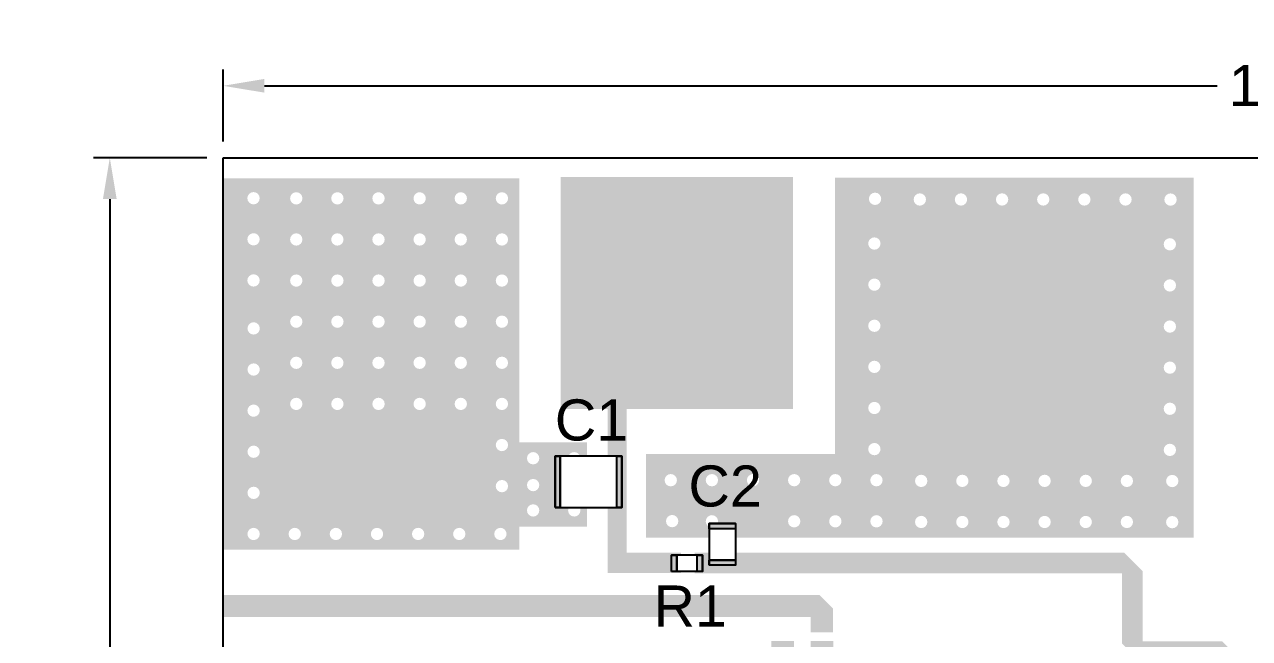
# Model space of a CAD drawing. Header units: millimetres. Extents: x -10 to 110, y -2 to 86.
# Drawn here: x -9.7 to 49.9, y 56.6 to 86.5 of the extents above; entities that cross this region are included whole.
import ezdxf

# ---------------------------------------------------------------- set-up
doc = ezdxf.new("R2010")
doc.units = ezdxf.units.MM
doc.header["$MEASUREMENT"] = 0
for name, color, linetype in [('Comp3', 7, 'Continuous'), ('extralijn', 7, 'Continuous'), ('HATCH-BLACK', 7, 'Continuous'), ('HATCH-GREY2', 253, 'Continuous'), ('text', 7, 'Continuous')]:
    doc.layers.add(name, color=color, linetype=linetype)
doc.styles.add('ARIAL', font='arial.ttf')
doc.dimstyles.new('STANDARD_arial_0.8mm', dxfattribs={"dimscale": 0.8, "dimtxt": 2.5, "dimasz": 2.5, "dimexe": 1, "dimexo": 1, "dimgap": 1, "dimtad": 0, "dimtih": 1, "dimtoh": 1, "dimdsep": 46, "dimtxsty": 'ARIAL', "dimcen": 0.09, "dimclrd": 256, "dimclre": 256, "dimclrt": 256, "dimadec": 0, "dimazin": 0, "dimtfac": 1, "dimtix": 1, "dimtmove": 2, "dimatfit": 1, "dimfxl": 1, "dimtolj": 1, "dimtzin": 0, "dimarcsym": 0})

# ---------------------------------------------------------------- blocks, each defined once
blk = doc.blocks.new('*D9')
at = {"layer": 'Defpoints', "color": 0, "transparency": 16777216}
for p in [(110.2, 83.508), (0, 80), (110.2, 80)]:
    blk.add_point(p, dxfattribs=at)
at = {"layer": 'text', "lineweight": -2, "transparency": 16777216}
for p, q in [((0, 80.8), (0, 84.308)), ((110.2, 80.8), (110.2, 84.308)), ((2, 83.508), (48.331, 83.508)), ((108.2, 83.508), (61.869, 83.508))]:
    blk.add_line(p, q, dxfattribs=at)
at = {"layer": 'text', "transparency": 16777216}
for points in [[(2, 83.842), (2, 83.175), (0, 83.508)], [(108.2, 83.842), (108.2, 83.175), (110.2, 83.508)]]:
    blk.add_solid(points, dxfattribs=at)
at = {"layer": 'text', "transparency": 16777216, "insert": (55.1, 83.508), "char_height": 2, "attachment_point": 5, "style": 'ARIAL'}
blk.add_mtext('\\A1;110.2 mm', dxfattribs=at)
blk = doc.blocks.new('*D10')
at = {"layer": 'Defpoints', "color": 0, "transparency": 16777216}
for p in [(0, 80), (0, 0), (-5.516, 0)]:
    blk.add_point(p, dxfattribs=at)
at = {"layer": 'text', "lineweight": -2, "transparency": 16777216}
for p, q in [((-0.8, 80), (-6.316, 80)), ((-5.516, 78), (-5.516, 41.821)), ((-5.516, 2), (-5.516, 38.179)), ((-0.8, 0), (-6.316, 0))]:
    blk.add_line(p, q, dxfattribs=at)
at = {"layer": 'text', "transparency": 16777216}
for points in [[(-5.85, 78), (-5.183, 78), (-5.516, 80)], [(-5.85, 2), (-5.183, 2), (-5.516, 0)]]:
    blk.add_solid(points, dxfattribs=at)
at = {"layer": 'text', "transparency": 16777216, "insert": (-5.516, 40), "char_height": 2, "attachment_point": 5, "style": 'ARIAL'}
blk.add_mtext('\\A1;80 mm', dxfattribs=at)
blk = doc.blocks.new('SOT1258-4_test circuit')
for p, q in [((2.921, 16.825), (5.543, 18.161)), ((5.543, 18.161), (6.49, 18.161)), ((6.49, 18.161), (6.49, 18.261)), ((6.49, 18.261), (6.744, 18.261)), ((6.744, 18.261), (6.744, 18.161)), ((6.744, 18.161), (7.874, 18.161)), ((7.874, 18.161), (7.874, 17.145)), ((2.921, 16.637), (2.921, 16.825)), ((5.961, 17.145), (3.937, 16.114)), ((5.961, 17.145), (6.49, 17.145)), ((6.49, 17.045), (6.49, 17.145)), ((6.49, 17.045), (6.744, 17.045)), ((7.874, 17.145), (6.744, 17.145)), ((6.744, 17.145), (6.744, 17.045)), ((2.921, 16.115), (-4.811, 16.115)), ((2.845, 16.383), (2.845, 16.637)), ((2.845, 16.637), (2.921, 16.637)), ((2.921, 16.383), (2.845, 16.383)), ((2.921, 15.621), (2.921, 16.383)), ((3.937, 16.114), (3.937, 15.621)), ((4.811, 16.115), (3.939, 16.115)), ((-5.065, 15.861), (-5.065, 12.7)), ((3.941, 15.621), (-3.941, 15.621)), ((-0.502, 15.621), (-2.921, 15.621)), ((-0.502, 15.621), (-0.248, 15.621)), ((0.248, 15.621), (-0.248, 15.621)), ((0.248, 15.621), (0.502, 15.621)), ((2.921, 15.621), (0.502, 15.621)), ((5.065, 15.861), (5.065, 12.7)), ((-4.699, 14.863), (-4.699, -14.863)), ((4.699, -14.863), (4.699, 14.863)), ((-8.306, 12.7), (-5.588, 12.7)), ((-8.306, 12.7), (-8.306, 1.016)), ((-5.588, 12.7), (-5.588, 12.776)), ((-5.588, 12.776), (-5.207, 12.776)), ((-5.207, 12.776), (-5.207, 12.7)), ((-5.207, 12.7), (-4.699, 12.7)), ((4.699, 12.7), (5.207, 12.7)), ((5.207, 12.7), (5.207, 12.776)), ((5.207, 12.776), (5.588, 12.776)), ((5.588, 12.7), (5.588, 12.776)), ((5.588, 12.7), (7.116, 12.7)), ((7.116, 12.7), (8.306, 11.51)), ((8.306, 11.51), (8.306, 1.016)), ((-6.452, 11.176), (-6.96, 11.176)), ((-6.96, 11.176), (-6.96, 10.668)), ((-6.452, 10.668), (-6.452, 11.176)), ((6.96, 11.176), (6.452, 11.176)), ((6.452, 11.176), (6.452, 10.668)), ((6.96, 10.668), (6.96, 11.176)), ((-6.96, 10.668), (-6.452, 10.668)), ((6.452, 10.668), (6.96, 10.668)), ((-4.75, 8.458), (-4.75, 9.144)), ((4.75, 8.458), (4.75, 9.144)), ((-4.75, 4.343), (-4.75, 5.029)), ((4.699, 4.255), (4.699, 5.117)), ((4.75, 4.343), (4.75, 5.029)), ((-5.588, 1.016), (-8.306, 1.016)), ((-5.588, 0.94), (-5.588, 1.016)), ((-5.207, 0.94), (-5.588, 0.94)), ((-4.699, 1.016), (-5.207, 1.016)), ((-5.207, 1.016), (-5.207, 0.94)), ((-5.065, 1.016), (-5.065, -1.016)), ((5.207, 1.016), (4.699, 1.016)), ((5.065, 1.016), (5.065, -1.016)), ((5.207, 0.94), (5.207, 1.016)), ((5.588, 0.94), (5.207, 0.94)), ((8.306, 1.016), (5.588, 1.016)), ((5.588, 1.016), (5.588, 0.94)), ((-8.306, -1.016), (-5.588, -1.016)), ((-8.306, -1.016), (-8.306, -12.7)), ((-5.588, -1.016), (-5.588, -0.94)), ((-5.588, -0.94), (-5.207, -0.94)), ((-5.207, -0.94), (-5.207, -1.016)), ((-5.207, -1.016), (-4.699, -1.016)), ((4.699, -1.016), (5.207, -1.016)), ((5.207, -1.016), (5.207, -0.94)), ((5.207, -0.94), (5.588, -0.94)), ((5.588, -0.94), (5.588, -1.016)), ((5.588, -1.016), (7.116, -1.016)), ((7.116, -1.016), (8.306, -2.206)), ((8.306, -2.206), (8.306, -12.7)), ((-4.75, -5.258), (-4.75, -4.572)), ((4.75, -5.258), (4.75, -4.572)), ((-4.75, -9.373), (-4.75, -8.687)), ((4.75, -9.373), (4.75, -8.687)), ((-6.452, -10.668), (-6.96, -10.668)), ((-6.96, -10.668), (-6.96, -11.176)), ((-6.452, -11.176), (-6.452, -10.668)), ((6.96, -10.668), (6.452, -10.668)), ((6.452, -10.668), (6.452, -11.176)), ((6.96, -11.176), (6.96, -10.668)), ((-6.96, -11.176), (-6.452, -11.176)), ((6.452, -11.176), (6.96, -11.176)), ((-5.588, -12.7), (-8.306, -12.7)), ((-5.588, -12.7), (-5.588, -12.776)), ((-5.207, -12.776), (-5.588, -12.776)), ((-4.699, -12.7), (-5.207, -12.7)), ((-5.207, -12.7), (-5.207, -12.776)), ((-5.065, -12.7), (-5.065, -15.861)), ((5.207, -12.7), (4.699, -12.7)), ((5.065, -12.7), (5.065, -15.861)), ((5.207, -12.776), (5.207, -12.7)), ((5.588, -12.776), (5.207, -12.776)), ((8.304, -12.7), (5.588, -12.7)), ((5.588, -12.7), (5.588, -12.776)), ((8.304, -12.7), (8.311, -12.7)), ((-3.941, -15.621), (3.941, -15.621)), ((-2.921, -15.621), (-0.502, -15.621)), ((-0.248, -15.621), (-0.502, -15.621)), ((-0.248, -15.621), (0.248, -15.621)), ((0.502, -15.621), (0.248, -15.621)), ((0.502, -15.621), (2.921, -15.621)), ((2.921, -16.383), (2.921, -15.621)), ((3.937, -15.621), (3.937, -16.114)), ((2.921, -16.115), (-4.811, -16.115)), ((2.845, -16.637), (2.845, -16.383)), ((2.845, -16.383), (2.921, -16.383)), ((2.921, -16.637), (2.845, -16.637)), ((2.921, -16.825), (2.921, -16.637)), ((3.937, -16.114), (5.961, -17.145)), ((4.811, -16.115), (3.939, -16.115)), ((5.543, -18.161), (2.921, -16.825)), ((5.961, -17.145), (6.49, -17.145)), ((6.49, -17.145), (6.49, -17.045)), ((6.49, -17.045), (6.744, -17.045)), ((6.744, -17.045), (6.744, -17.145)), ((6.744, -17.145), (7.874, -17.145)), ((7.874, -17.145), (7.874, -18.161)), ((6.49, -18.161), (5.543, -18.161)), ((6.49, -18.261), (6.49, -18.161)), ((6.49, -18.261), (6.744, -18.261)), ((7.874, -18.161), (6.744, -18.161)), ((6.744, -18.161), (6.744, -18.261))]:
    blk.add_line(p, q)
for centre, radius, start, end in [((-4.811, 15.861), 0.254, 90, 180), ((4.811, 15.861), 0.254, 0, 90), ((-3.943, 14.865), 0.756, 89.87121, 180.12879), ((3.943, 14.865), 0.756, 359.87121, 90.12879), ((-4.648, 9.144), 0.102, 120, 180), ((4.648, 9.144), 0.102, 0, 60), ((-4.648, 8.458), 0.102, 180, 240), ((4.648, 8.458), 0.102, 300, 0), ((-4.648, 5.029), 0.102, 120, 180), ((4.648, 5.029), 0.102, 0, 60), ((-4.648, 4.343), 0.102, 180, 240), ((4.648, 4.343), 0.102, 300, 0), ((-4.648, -4.572), 0.102, 120, 180), ((4.648, -4.572), 0.102, 0, 60), ((-4.648, -5.258), 0.102, 180, 240), ((4.648, -5.258), 0.102, 300, 0), ((-4.648, -8.687), 0.102, 120, 180), ((4.648, -8.687), 0.102, 0, 60), ((-4.648, -9.373), 0.102, 180, 240), ((4.648, -9.373), 0.102, 300, 0), ((-3.943, -14.865), 0.756, 179.87121, 270.12879), ((3.943, -14.865), 0.756, 269.87121, 0.12879), ((-4.811, -15.861), 0.254, 180, 270), ((4.824, -15.873), 0.242, 270.53471, 2.95077)]:
    blk.add_arc(centre, radius, start, end)

msp = doc.modelspace()

# ---------------------------------------------------------------- hatches: boundary and pattern name
at = {"layer": 'HATCH-BLACK'}
h = msp.add_hatch(color=256, dxfattribs=at)
h.dxf.hatch_style = 1
h.paths.add_polyline_path([(19.383, 65.491), (19.133, 65.491), (19.133, 62.991), (19.383, 62.991)])
h.paths.add_polyline_path([(16.383, 65.491), (16.133, 65.491), (16.133, 62.991), (16.383, 62.991)])
h = msp.add_hatch(color=256, dxfattribs=at)
h.dxf.hatch_style = 1
h.paths.add_polyline_path([(24.9, 62.216), (23.63, 62.216), (23.63, 61.962), (24.9, 61.962)])
h.paths.add_polyline_path([(24.9, 60.438), (23.63, 60.438), (23.63, 60.184), (24.9, 60.184)])
h = msp.add_hatch(color=256, dxfattribs=at)
h.dxf.hatch_style = 1
h.paths.add_polyline_path([(23.296, 60.679), (23.042, 60.679), (23.042, 59.879), (23.296, 59.879)])
h.paths.add_polyline_path([(22.05, 60.679), (21.796, 60.679), (21.796, 59.879), (22.05, 59.879)])
at = {"layer": 'HATCH-GREY2'}
h = msp.add_hatch(color=256, dxfattribs=at)
h.dxf.hatch_style = 1
h.paths.add_polyline_path([(16.133, 65.491), (16.383, 65.491), (16.786, 65.491, -0.701546), (17.35, 65.491), (17.679, 65.491), (17.679, 66.171), (14.4, 66.171), (14.4, 79), (0, 79), (0, 60.936), (14.4, 60.936), (14.4, 62.066), (17.679, 62.066), (17.679, 62.991), (17.333, 62.991, -0.122266), (17.368, 62.851, -1), (16.768, 62.851, -0.122266), (16.803, 62.991), (16.133, 62.991)])
h.paths.add_polyline_path([(15.368, 62.851, -1), (14.768, 62.851, -1)], flags=16)
h.paths.add_polyline_path([(14.768, 64.083, -1), (15.368, 64.083, -1)], flags=16)
h.paths.add_polyline_path([(13.25, 64.032, -1), (13.85, 64.032, -1)], flags=16)
h.paths.add_polyline_path([(14.768, 65.389, -1), (15.368, 65.389, -1)], flags=16)
h.paths.add_polyline_path([(13.777, 61.705, -1), (13.177, 61.705, -1)], flags=16)
h.paths.add_polyline_path([(13.25, 66.032, -1), (13.85, 66.032, -1)], flags=16)
h.paths.add_polyline_path([(11.777, 61.705, -1), (11.177, 61.705, -1)], flags=16)
h.paths.add_polyline_path([(13.25, 68.032, -1), (13.85, 68.032, -1)], flags=16)
h.paths.add_polyline_path([(9.777, 61.705, -1), (9.177, 61.705, -1)], flags=16)
h.paths.add_polyline_path([(11.25, 68.032, -1), (11.85, 68.032, -1)], flags=16)
h.paths.add_polyline_path([(13.25, 70.032, -1), (13.85, 70.032, -1)], flags=16)
h.paths.add_polyline_path([(9.25, 68.032, -1), (9.85, 68.032, -1)], flags=16)
h.paths.add_polyline_path([(11.25, 70.032, -1), (11.85, 70.032, -1)], flags=16)
h.paths.add_polyline_path([(7.777, 61.705, -1), (7.177, 61.705, -1)], flags=16)
h.paths.add_polyline_path([(9.25, 70.032, -1), (9.85, 70.032, -1)], flags=16)
h.paths.add_polyline_path([(7.25, 68.032, -1), (7.85, 68.032, -1)], flags=16)
h.paths.add_polyline_path([(13.25, 72.032, -1), (13.85, 72.032, -1)], flags=16)
h.paths.add_polyline_path([(11.25, 72.032, -1), (11.85, 72.032, -1)], flags=16)
h.paths.add_polyline_path([(5.177, 61.705, -1), (5.777, 61.705, -1)], flags=16)
h.paths.add_polyline_path([(7.25, 70.032, -1), (7.85, 70.032, -1)], flags=16)
h.paths.add_polyline_path([(9.25, 72.032, -1), (9.85, 72.032, -1)], flags=16)
h.paths.add_polyline_path([(5.25, 68.032, -1), (5.85, 68.032, -1)], flags=16)
h.paths.add_polyline_path([(13.25, 74.032, -1), (13.85, 74.032, -1)], flags=16)
h.paths.add_polyline_path([(11.25, 74.032, -1), (11.85, 74.032, -1)], flags=16)
h.paths.add_polyline_path([(7.25, 72.032, -1), (7.85, 72.032, -1)], flags=16)
h.paths.add_polyline_path([(5.25, 70.032, -1), (5.85, 70.032, -1)], flags=16)
h.paths.add_polyline_path([(3.177, 61.705, -1), (3.777, 61.705, -1)], flags=16)
h.paths.add_polyline_path([(9.25, 74.032, -1), (9.85, 74.032, -1)], flags=16)
h.paths.add_polyline_path([(3.25, 68.032, -1), (3.85, 68.032, -1)], flags=16)
h.paths.add_polyline_path([(5.25, 72.032, -1), (5.85, 72.032, -1)], flags=16)
h.paths.add_polyline_path([(13.25, 76.032, -1), (13.85, 76.032, -1)], flags=16)
h.paths.add_polyline_path([(7.25, 74.032, -1), (7.85, 74.032, -1)], flags=16)
h.paths.add_polyline_path([(3.25, 70.032, -1), (3.85, 70.032, -1)], flags=16)
h.paths.add_polyline_path([(11.25, 76.032, -1), (11.85, 76.032, -1)], flags=16)
h.paths.add_polyline_path([(1.177, 63.705, -1), (1.777, 63.705, -1)], flags=16)
h.paths.add_polyline_path([(1.177, 61.705, -1), (1.777, 61.705, -1)], flags=16)
h.paths.add_polyline_path([(1.177, 65.705, -1), (1.777, 65.705, -1)], flags=16)
h.paths.add_polyline_path([(9.25, 76.032, -1), (9.85, 76.032, -1)], flags=16)
h.paths.add_polyline_path([(1.177, 67.705, -1), (1.777, 67.705, -1)], flags=16)
h.paths.add_polyline_path([(5.25, 74.032, -1), (5.85, 74.032, -1)], flags=16)
h.paths.add_polyline_path([(3.25, 72.032, -1), (3.85, 72.032, -1)], flags=16)
h.paths.add_polyline_path([(7.25, 76.032, -1), (7.85, 76.032, -1)], flags=16)
h.paths.add_polyline_path([(1.177, 69.705, -1), (1.777, 69.705, -1)], flags=16)
h.paths.add_polyline_path([(13.25, 78.032, -1), (13.85, 78.032, -1)], flags=16)
h.paths.add_polyline_path([(11.25, 78.032, -1), (11.85, 78.032, -1)], flags=16)
h.paths.add_polyline_path([(3.25, 74.032, -1), (3.85, 74.032, -1)], flags=16)
h.paths.add_polyline_path([(9.25, 78.032, -1), (9.85, 78.032, -1)], flags=16)
h.paths.add_polyline_path([(5.25, 76.032, -1), (5.85, 76.032, -1)], flags=16)
h.paths.add_polyline_path([(1.177, 71.705, -1), (1.777, 71.705, -1)], flags=16)
h.paths.add_polyline_path([(7.25, 78.032, -1), (7.85, 78.032, -1)], flags=16)
h.paths.add_polyline_path([(3.25, 76.032, -1), (3.85, 76.032, -1)], flags=16)
h.paths.add_polyline_path([(1.172, 74.039, -1), (1.772, 74.039, -1)], flags=16)
h.paths.add_polyline_path([(5.25, 78.032, -1), (5.85, 78.032, -1)], flags=16)
h.paths.add_polyline_path([(1.172, 76.039, -1), (1.772, 76.039, -1)], flags=16)
h.paths.add_polyline_path([(3.25, 78.032, -1), (3.85, 78.032, -1)], flags=16)
h.paths.add_polyline_path([(1.172, 78.039, -1), (1.772, 78.039, -1)], flags=16)
h = msp.add_hatch(color=256, dxfattribs=at)
h.dxf.hatch_style = 1
h.paths.add_polyline_path([(27.703, 79.079), (16.403, 79.079), (16.403, 67.779), (18.69, 67.779), (18.69, 65.491), (19.383, 65.491), (19.383, 62.991), (19.133, 62.991), (18.69, 62.991), (18.69, 60.801), (18.688, 60.801), (18.688, 59.808), (18.69, 59.808), (19.616, 59.808), (19.616, 59.808), (22.261, 59.808), (22.261, 59.879), (21.796, 59.879), (21.796, 60.679), (22.05, 60.679), (22.261, 60.679), (22.261, 60.801), (19.616, 60.801), (19.616, 67.779), (27.703, 67.779)])
h = msp.add_hatch(color=256, dxfattribs=at)
h.dxf.hatch_style = 1
h.paths.add_polyline_path([(47.185, 79.031), (29.743, 79.031), (29.743, 65.598), (20.563, 65.598), (20.563, 61.529), (23.63, 61.529), (23.63, 62.051, -0.28806), (23.461, 62.321, -1), (24.061, 62.321, -0.09017), (24.041, 62.216), (24.9, 62.216), (24.9, 61.962), (24.9, 61.529), (47.185, 61.529)])
h.paths.add_polyline_path([(27.461, 62.321, -1), (28.061, 62.321, -1)], flags=16)
h.paths.add_polyline_path([(25.461, 64.321, -1), (26.061, 64.321, -1)], flags=16)
h.paths.add_polyline_path([(27.461, 64.321, -1), (28.061, 64.321, -1)], flags=16)
h.paths.add_polyline_path([(23.461, 64.321, -1), (24.061, 64.321, -1)], flags=16)
h.paths.add_polyline_path([(29.461, 62.321, -1), (30.061, 62.321, -1)], flags=16)
h.paths.add_polyline_path([(21.528, 62.33, -1), (22.128, 62.33, -1)], flags=16)
h.paths.add_polyline_path([(29.461, 64.321, -1), (30.061, 64.321, -1)], flags=16)
h.paths.add_polyline_path([(21.461, 64.321, -1), (22.061, 64.321, -1)], flags=16)
h.paths.add_polyline_path([(32.061, 62.321, -1), (31.461, 62.321, -1)], flags=16)
h.paths.add_polyline_path([(31.461, 64.321, -1), (32.061, 64.321, -1)], flags=16)
h.paths.add_polyline_path([(31.36, 65.834, -1), (31.96, 65.834, -1)], flags=16)
h.paths.add_polyline_path([(34.237, 62.288, -1), (33.637, 62.288, -1)], flags=16)
h.paths.add_polyline_path([(31.36, 67.834, -1), (31.96, 67.834, -1)], flags=16)
h.paths.add_polyline_path([(33.637, 64.288, -1), (34.237, 64.288, -1)], flags=16)
h.paths.add_polyline_path([(31.36, 69.834, -1), (31.96, 69.834, -1)], flags=16)
h.paths.add_polyline_path([(36.237, 62.288, -1), (35.637, 62.288, -1)], flags=16)
h.paths.add_polyline_path([(35.637, 64.288, -1), (36.237, 64.288, -1)], flags=16)
h.paths.add_polyline_path([(31.36, 71.834, -1), (31.96, 71.834, -1)], flags=16)
h.paths.add_polyline_path([(38.237, 62.288, -1), (37.637, 62.288, -1)], flags=16)
h.paths.add_polyline_path([(37.637, 64.288, -1), (38.237, 64.288, -1)], flags=16)
h.paths.add_polyline_path([(31.36, 73.834, -1), (31.96, 73.834, -1)], flags=16)
h.paths.add_polyline_path([(40.237, 62.288, -1), (39.637, 62.288, -1)], flags=16)
h.paths.add_polyline_path([(39.637, 64.288, -1), (40.237, 64.288, -1)], flags=16)
h.paths.add_polyline_path([(31.36, 75.834, -1), (31.96, 75.834, -1)], flags=16)
h.paths.add_polyline_path([(42.237, 62.288, -1), (41.637, 62.288, -1)], flags=16)
h.paths.add_polyline_path([(41.637, 64.288, -1), (42.237, 64.288, -1)], flags=16)
h.paths.add_polyline_path([(31.393, 78.011, -1), (31.993, 78.011, -1)], flags=16)
h.paths.add_polyline_path([(44.237, 62.288, -1), (43.637, 62.288, -1)], flags=16)
h.paths.add_polyline_path([(33.57, 77.978, -1), (34.17, 77.978, -1)], flags=16)
h.paths.add_polyline_path([(43.637, 64.288, -1), (44.237, 64.288, -1)], flags=16)
h.paths.add_polyline_path([(35.57, 77.978, -1), (36.17, 77.978, -1)], flags=16)
h.paths.add_polyline_path([(37.57, 77.978, -1), (38.17, 77.978, -1)], flags=16)
h.paths.add_polyline_path([(46.444, 62.28, -1), (45.844, 62.28, -1)], flags=16)
h.paths.add_polyline_path([(45.844, 64.28, -1), (46.444, 64.28, -1)], flags=16)
h.paths.add_polyline_path([(45.728, 65.796, -1), (46.328, 65.796, -1)], flags=16)
h.paths.add_polyline_path([(45.728, 67.796, -1), (46.328, 67.796, -1)], flags=16)
h.paths.add_polyline_path([(39.57, 77.978, -1), (40.17, 77.978, -1)], flags=16)
h.paths.add_polyline_path([(45.728, 69.796, -1), (46.328, 69.796, -1)], flags=16)
h.paths.add_polyline_path([(45.728, 71.796, -1), (46.328, 71.796, -1)], flags=16)
h.paths.add_polyline_path([(41.57, 77.978, -1), (42.17, 77.978, -1)], flags=16)
h.paths.add_polyline_path([(45.728, 73.796, -1), (46.328, 73.796, -1)], flags=16)
h.paths.add_polyline_path([(43.57, 77.978, -1), (44.17, 77.978, -1)], flags=16)
h.paths.add_polyline_path([(45.728, 75.796, -1), (46.328, 75.796, -1)], flags=16)
h.paths.add_polyline_path([(45.761, 77.973, -1), (46.361, 77.973, -1)], flags=16)
h = msp.add_hatch(color=256, dxfattribs=at)
h.dxf.hatch_style = 1
h.paths.add_polyline_path([(29.64, 51.699), (29.168, 51.699), (29.168, 50.429), (28.56, 50.429), (28.56, 46.998), (29.208, 46.35), (32.57, 46.35), (32.57, 46.949), (33.84, 46.949), (33.84, 46.695), (33.84, 46.35), (42.05, 46.35), (42.05, 45.228), (42.812, 45.228), (42.812, 43.958), (42.558, 43.958), (42.05, 43.958), (42.05, 42.545), (43.271, 42.545), (43.271, 42.291), (43.271, 41.889), (46.05, 41.889), (46.05, 40.789), (49.8, 40.789), (49.8, 40.942), (49.512, 40.942), (49.512, 41.018), (46.794, 41.018), (46.794, 52.702), (49.512, 52.702), (49.512, 52.778), (49.8, 52.778), (49.8, 52.989), (49.5, 52.989), (49.5, 55.554), (48.575, 56.478), (44.705, 56.478), (44.705, 59.899), (43.805, 60.798), (24.9, 60.798), (24.9, 60.184), (23.63, 60.184), (23.63, 60.438), (23.63, 60.798), (22.922, 60.798), (22.922, 60.679), (23.296, 60.679), (23.296, 59.879), (23.042, 59.879), (22.922, 59.879), (22.922, 59.798), (43.705, 59.798), (43.705, 56.379), (44.605, 55.478), (48.5, 55.478), (48.5, 52.989), (46.05, 52.989), (46.05, 51.889), (43.333, 51.889), (43.333, 51.117), (42.05, 51.117), (42.05, 49.819), (42.738, 49.819), (42.738, 48.549), (42.484, 48.549), (42.05, 48.549), (42.05, 47.43), (38.421, 47.43), (38.421, 46.841), (37.151, 46.841), (37.151, 47.095), (37.151, 47.43), (29.64, 47.43)])
h = msp.add_hatch(color=256, dxfattribs=at)
h.dxf.hatch_style = 1
h.paths.add_polyline_path([(27.75, 56.492), (26.65, 56.492), (26.65, 52.546), (27.75, 52.546)])
h.paths.add_polyline_path([(29.66, 56.499), (28.56, 56.499), (28.56, 52.547), (29.66, 52.547)])
h.paths.add_polyline_path([(28.993, 58.74), (0, 58.74), (0, 57.66), (28.561, 57.66), (28.561, 56.926), (29.641, 56.926), (29.641, 58.092)])

# ---------------------------------------------------------------- linework, layer by layer
at = {"layer": 'Comp3'}
for points in [[(19.383, 65.491), (16.133, 65.491)], [(16.133, 65.491), (16.133, 62.991)], [(16.383, 62.991), (16.383, 65.491)], [(19.133, 62.991), (19.133, 65.491)], [(19.383, 62.991), (19.383, 65.491)], [(16.133, 62.991), (19.383, 62.991)], [(23.63, 62.216), (23.63, 60.184)], [(24.9, 62.216), (23.63, 62.216)], [(24.9, 61.962), (23.63, 61.962)], [(24.9, 62.216), (24.9, 60.184)], [(21.796, 59.879), (21.796, 60.679)], [(23.296, 60.679), (21.796, 60.679)], [(22.05, 59.879), (22.05, 60.679)], [(23.042, 59.879), (23.042, 60.679)], [(23.296, 59.879), (23.296, 60.679)], [(24.9, 60.438), (23.63, 60.438)], [(24.9, 60.184), (23.63, 60.184)], [(23.296, 59.879), (21.796, 59.879)]]:
    msp.add_lwpolyline(points, dxfattribs=at)
for points in [[(16.133, 62.991), (16.133, 65.491), (16.383, 65.491), (16.383, 62.991)], [(19.133, 62.991), (19.133, 65.491), (19.383, 65.491), (19.383, 62.991)], [(23.63, 61.962), (23.63, 62.216), (24.9, 62.216), (24.9, 61.962)], [(21.796, 59.879), (21.796, 60.679), (22.05, 60.679), (22.05, 59.879)], [(23.042, 59.879), (23.042, 60.679), (23.296, 60.679), (23.296, 59.879)], [(23.63, 60.184), (23.63, 60.438), (24.9, 60.438), (24.9, 60.184)]]:
    msp.add_lwpolyline(points, close=True, dxfattribs=at)
at = {"layer": 'extralijn'}
msp.add_lwpolyline([(0, 80), (110.2, 80), (110.2, 0), (0, 0)], close=True, dxfattribs=at)

# ---------------------------------------------------------------- block references
msp.add_blockref('SOT1258-4_test circuit', (55.1, 40.002))

# ---------------------------------------------------------------- texts
at = {"layer": 'text', "color": 7, "char_height": 2, "width": 0.15045, "attachment_point": 1, "style": 'ARIAL'}
for s, insert in [('C1', (16.122, 68.252)), ('C2', (22.618, 65.039)), ('R1', (20.919, 59.199))]:
    msp.add_mtext(s, dxfattribs=dict(at, insert=insert))

# ---------------------------------------------------------------- dimensions: what is measured, and where the dimension line sits
at = {"layer": 'text'}
dim = msp.add_linear_dim(base=(110.2, 83.508), p1=(0, 80), p2=(110.2, 80), dimstyle='STANDARD_arial_0.8mm', override={"dimpost": ' mm'}, dxfattribs=at)
dim.commit()
dim.dimension.update_dxf_attribs({"geometry": '*D9', "text_midpoint": (55.1, 83.508)})
dim = msp.add_linear_dim(base=(-5.516, 0), p1=(0, 80), p2=(0, 0), angle=90, dimstyle='STANDARD_arial_0.8mm', override={"dimpost": ' mm'}, dxfattribs=at)
dim.commit()
dim.dimension.update_dxf_attribs({"geometry": '*D10', "text_midpoint": (-5.516, 40)})

doc.saveas('drawing.dxf')
